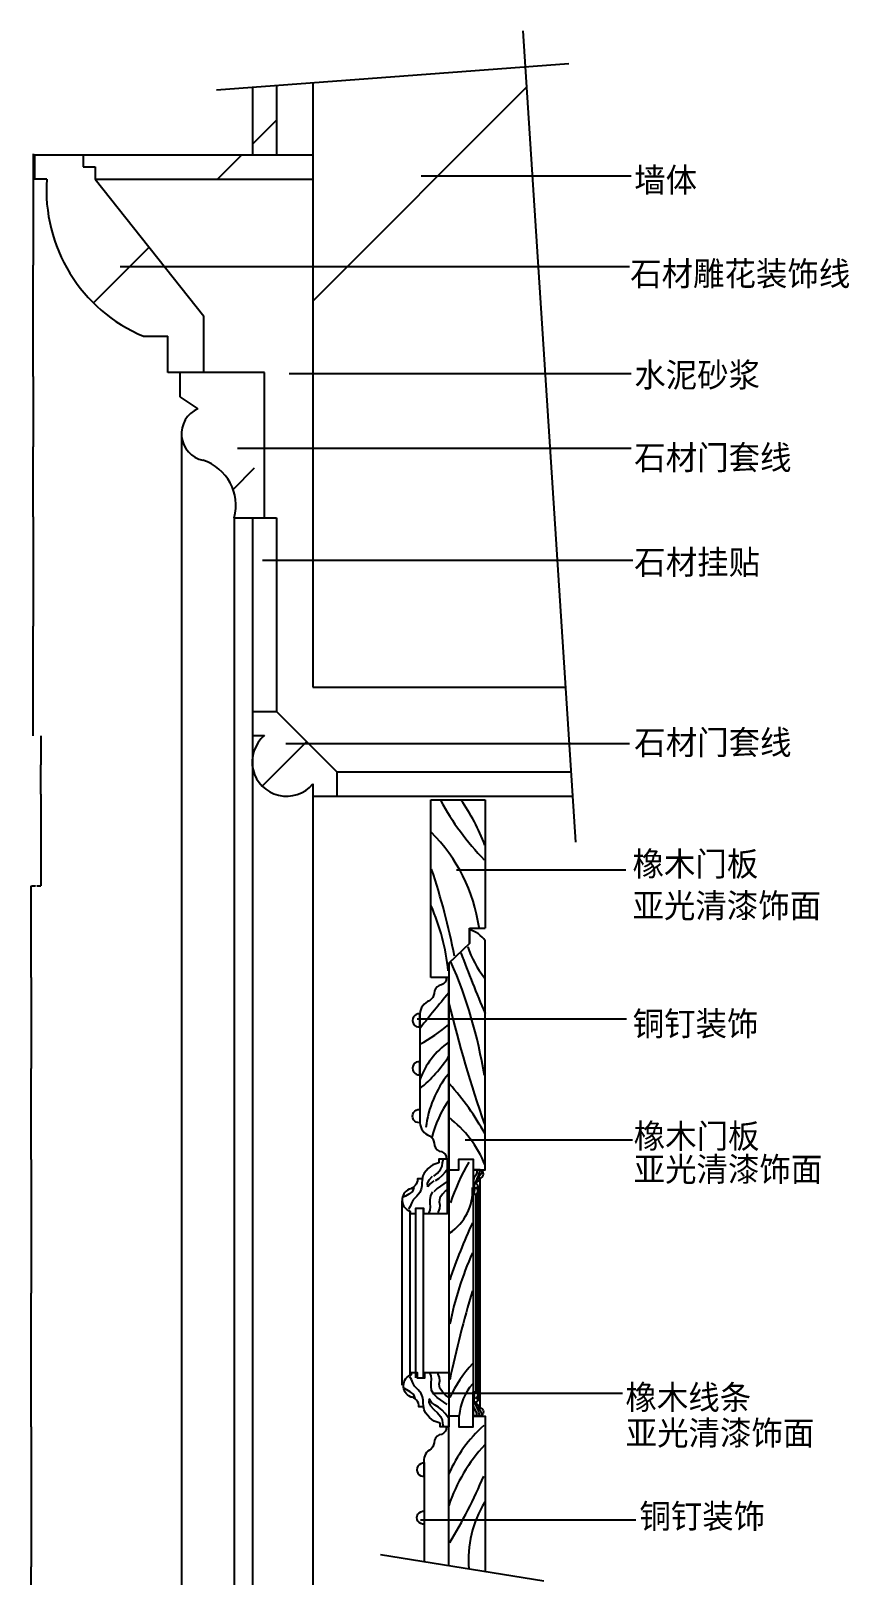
# Model space of a CAD drawing. Header units: metres. Extents: x -46 to 5315, y 535 to 7348.
# Drawn here: x 3285 to 5315, y 3519 to 7348 of the extents above; entities that cross this region are included whole.
import ezdxf

# ---------------------------------------------------------------- set-up
doc = ezdxf.new("R2010")
doc.units = ezdxf.units.M
for name, color, linetype in [('2', 2, 'Continuous'), ('3', 3, 'Continuous'), ('4', 4, 'Continuous'), ('7', 7, 'Continuous'), ('BH', 3, 'Continuous'), ('DIM', 3, 'Continuous'), ('TEXT', 3, 'Continuous')]:
    doc.layers.add(name, color=color, linetype=linetype)
doc.dimstyles.get("Standard").update_dxf_attribs({"dimtxt": 2.5, "dimasz": 2.5, "dimexe": 1.25, "dimexo": 0.625, "dimtad": 1, "dimcen": 2.5, "dimazin": 3, "dimtfac": 1, "dimtmove": 0, "dimatfit": 3})

# ---------------------------------------------------------------- blocks, each defined once
blk = doc.blocks.new('MX14')
at = {"layer": '4'}
blk.add_lwpolyline([(4, 0, 0.67), (4, 9, 1), (4, 15, -0.31), (10, 20), (10, 23, 0.83), (10, 35), (0, 35), (0, 0)], format="xyb", close=True, dxfattribs=at)
blk = doc.blocks.new('*D5')
for p, q in [((3285.95, 4549.86), (3285.95, 4218.3)), ((3285.7, 4218.3), (3285.45, 4218.3)), ((3285.95, 3886.73), (3285.95, 4218.3)), ((3285.95, 4218.3), (3285.95, 4218.3)), ((3286.2, 4218.3), (3286.45, 4218.3))]:
    blk.add_line(p, q)
at = {"layer": 'Defpoints'}
for p in [(3285.95, 4549.86), (3285.95, 4218.3), (3285.95, 3886.73)]:
    blk.add_point(p, dxfattribs=at)
at = {"layer": 'DIM', "insert": (3285.95, 4219.425), "char_height": 1, "attachment_point": 5}
blk.add_mtext('420', dxfattribs=at)
blk = doc.blocks.new('*D24')
for p, q in [((3285.95, 3886.73), (3285.95, 3539.52)), ((3285.7, 3539.52), (3285.45, 3539.52)), ((3285.95, 3192.3), (3285.95, 3539.52)), ((3285.95, 3539.52), (3285.95, 3539.52)), ((3286.2, 3539.52), (3286.45, 3539.52))]:
    blk.add_line(p, q)
at = {"layer": 'Defpoints'}
for p in [(3285.95, 3886.73), (3285.95, 3539.52), (3285.95, 3192.3)]:
    blk.add_point(p, dxfattribs=at)
at = {"layer": 'DIM', "insert": (3285.95, 3540.645), "char_height": 1, "attachment_point": 5}
blk.add_mtext('570', dxfattribs=at)
blk = doc.blocks.new('*D37')
for p, q in [((3290.66, 7043.21), (3290.66, 6766.98)), ((3290.41, 6766.98), (3290.16, 6766.98)), ((3290.66, 6490.75), (3290.66, 6766.98)), ((3290.66, 6766.98), (3290.66, 6766.98)), ((3290.91, 6766.98), (3291.16, 6766.98))]:
    blk.add_line(p, q)
at = {"layer": 'Defpoints'}
for p in [(3290.66, 7043.21), (3290.66, 6766.98), (3290.66, 6490.75)]:
    blk.add_point(p, dxfattribs=at)
at = {"layer": 'DIM', "insert": (3290.66, 6768.105), "char_height": 1, "attachment_point": 5}
blk.add_mtext('180', dxfattribs=at)
blk = doc.blocks.new('*D38')
for p, q in [((3309.83, 5455.64), (3309.83, 5228.12)), ((3285.95, 5000.6), (3285.95, 5228.12)), ((3286.2, 5228.12), (3296.39, 5228.12)), ((3299.39, 5228.12), (3309.58, 5228.12))]:
    blk.add_line(p, q)
at = {"layer": 'Defpoints'}
for p in [(3309.83, 5455.64), (3285.95, 5228.12), (3285.95, 5000.6)]:
    blk.add_point(p, dxfattribs=at)
at = {"layer": 'DIM', "insert": (3297.89, 5228.12), "char_height": 1, "attachment_point": 5}
blk.add_mtext('150', dxfattribs=at)
blk = doc.blocks.new('*D39')
for p, q in [((3285.95, 5000.6), (3285.95, 4775.23)), ((3285.7, 4775.23), (3285.45, 4775.23)), ((3285.95, 4549.86), (3285.95, 4775.23)), ((3285.95, 4775.23), (3285.95, 4775.23)), ((3286.2, 4775.23), (3286.45, 4775.23))]:
    blk.add_line(p, q)
at = {"layer": 'Defpoints'}
for p in [(3285.95, 5000.6), (3285.95, 4775.23), (3285.95, 4549.86)]:
    blk.add_point(p, dxfattribs=at)
at = {"layer": 'DIM', "insert": (3285.95, 4776.355), "char_height": 1, "attachment_point": 5}
blk.add_mtext('150', dxfattribs=at)
blk = doc.blocks.new('*D40')
for p, q in [((3290.66, 6490.75), (3290.66, 6316.92)), ((3290.41, 6316.92), (3290.16, 6316.92)), ((3290.66, 6143.09), (3290.66, 6316.92)), ((3290.66, 6316.92), (3290.66, 6316.92)), ((3290.91, 6316.92), (3291.16, 6316.92))]:
    blk.add_line(p, q)
at = {"layer": 'Defpoints'}
for p in [(3290.66, 6490.75), (3290.66, 6316.92), (3290.66, 6143.09)]:
    blk.add_point(p, dxfattribs=at)
at = {"layer": 'DIM', "insert": (3290.66, 6318.045), "char_height": 1, "attachment_point": 5}
blk.add_mtext('120', dxfattribs=at)
blk = doc.blocks.new('*D41')
for p, q in [((3309.83, 5600.16), (3309.83, 5527.9)), ((3309.58, 5527.9), (3309.33, 5527.9)), ((3309.83, 5455.64), (3309.83, 5527.9)), ((3309.83, 5527.9), (3309.83, 5527.9)), ((3310.08, 5527.9), (3310.33, 5527.9))]:
    blk.add_line(p, q)
at = {"layer": 'Defpoints'}
for p in [(3309.83, 5600.16), (3309.83, 5527.9), (3309.83, 5455.64)]:
    blk.add_point(p, dxfattribs=at)
at = {"layer": 'DIM', "insert": (3309.83, 5529.025), "char_height": 1, "attachment_point": 5}
blk.add_mtext('50', dxfattribs=at)
blk = doc.blocks.new('*D42')
for p, q in [((3290.66, 6143.09), (3290.66, 5871.62)), ((3290.41, 5871.62), (3290.16, 5871.62)), ((3290.66, 5600.16), (3290.66, 5871.62)), ((3290.66, 5871.62), (3290.66, 5871.62)), ((3290.91, 5871.62), (3291.16, 5871.62))]:
    blk.add_line(p, q)
at = {"layer": 'Defpoints'}
for p in [(3290.66, 6143.09), (3290.66, 5871.62), (3290.66, 5600.16)]:
    blk.add_point(p, dxfattribs=at)
at = {"layer": 'DIM', "insert": (3290.66, 5872.745), "char_height": 1, "attachment_point": 5}
blk.add_mtext('180', dxfattribs=at)

msp = doc.modelspace()

# ---------------------------------------------------------------- hatches: boundary and pattern name
at = {"layer": 'BH'}
h = msp.add_hatch(dxfattribs=at)
h.set_pattern_fill('ANSI31', scale=600)
h.paths.add_polyline_path([(3984.21, 5720.75), (4610.83, 5720.75), (4511.11, 7259.09), (3984.21, 7219.58)])
h = msp.add_hatch(dxfattribs=at)
h.set_pattern_fill('ANSI33', scale=180)
h.paths.add_polyline_path([(3834.21, 7040.75), (3894.21, 7040.75), (3894.21, 7212.83), (3834.21, 7208.33)])
h.paths.add_polyline_path([(3414.21, 7040.75), (3414.21, 7010.75), (3444.21, 7010.75), (3444.21, 6980.75), (3984.21, 6980.75), (3984.21, 7040.75)])
h.paths.add_polyline_path([(3564.21, 6590.75), (3624.21, 6590.75), (3624.21, 6500.75), (3654.21, 6500.75), (3714.21, 6500.75), (3714.21, 6640.41), (3444.21, 6980.75), (3444.21, 7010.75), (3414.21, 7010.75), (3414.21, 7040.75), (3294.21, 7040.75), (3294.21, 6980.75), (3324.21, 6980.75, 0.32)])
h.paths.add_polyline_path([(3864.21, 6500.75), (3654.21, 6500.75), (3654.21, 6440.75), (3699.21, 6410.75, 0.74), (3711.76, 6283.36, -0.4), (3789.21, 6140.75), (3864.21, 6140.75)])
h.paths.add_polyline_path([(3834.21, 5660.75), (3894.21, 5660.75), (3894.21, 6140.75), (3834.21, 6140.75)])
h.paths.add_polyline_path([(3984.21, 5480.75), (3984.21, 5450.75), (4044.21, 5450.75), (4044.21, 5510.75), (3894.21, 5660.75), (3834.21, 5660.75), (3834.21, 5600.75), (3864.21, 5600.75, 1.09)])
h.paths.add_polyline_path([(4044.21, 5510.75), (4044.21, 5450.75), (4628.33, 5450.75), (4624.44, 5510.75)])
h = msp.add_hatch(dxfattribs=at)
h.set_pattern_fill('AR-CONC', scale=12)
h.paths.add_polyline_path([(3894.21, 7040.75), (3984.21, 7040.75), (3984.21, 7219.58), (3894.21, 7212.83)])
h.paths.add_polyline_path([(3984.21, 6980.75), (3444.21, 6980.75), (3714.21, 6640.41), (3714.21, 6500.75), (3864.21, 6500.75), (3864.21, 6140.75), (3894.21, 6140.75), (3894.21, 5660.75), (4044.21, 5510.75), (4624.44, 5510.75), (4610.83, 5720.75), (3984.21, 5720.75)])

# ---------------------------------------------------------------- linework, layer by layer
at = {"layer": '2'}
for p, q in [((3984.21, 7219.58), (3984.21, 5720.75)), ((3984.21, 5720.75), (4610.83, 5720.75))]:
    msp.add_line(p, q, dxfattribs=at)
at = {"layer": '3'}
for p, q in [((4505.34, 7348.12), (4635.75, 5336.34)), ((3745.58, 7201.68), (4619.46, 7267.22)), ((4393.67, 4484.29), (4393.67, 3952.93)), ((4388.53, 4463.72), (4388.53, 3973.51)), ((4152.34, 3569.77), (4557.29, 3504.69))]:
    msp.add_line(p, q, dxfattribs=at)
for centre, radius, start, end in [((4891.56, 5761.97), 672.67, 208.58, 224.24), ((3968.04, 5166.58), 471.69, 20.13, 35.64), ((3985.72, 5066.1), 415.09, 8.1, 45.32), ((2629.53, 4718.97), 1738.77, 11.09, 18.46), ((3779.09, 4960.69), 544.14, 5.96, 23.64), ((7283.41, 6148.65), 3126.82, 200.33, 203.3), ((4615.93, 5160.39), 261.17, 198.6, 217.88), ((3267.31, 4575.23), 1156.93, 9.07, 23.66), ((7295.35, 2486.24), 3870.16, 140.23, 141.86), ((7589.34, 5735.43), 3363.87, 193.74, 199.06), ((4059.23, 5191.42), 403.85, 298.16, 310.54), ((4429.58, 4683.42), 190.59, 124.47, 160.61), ((4032.54, 4991.76), 343.77, 309.2, 327.26), ((4525.23, 4597.23), 262.5, 141.27, 173.16), ((3824.17, 4287.56), 671.5, 28.97, 41.99), ((4554.41, 4534.86), 283.55, 145.01, 165.91), ((4155.03, 4433.63), 276.19, 21.69, 52.97), ((4872.38, 4258.34), 576.65, 150.39, 161.45), ((4255.94, 4471.68), 124.41, 303.08, 3.74), ((5825.32, 3736.05), 1587.46, 155.56, 161.05), ((5180.94, 3967.25), 874.5, 156.32, 168.55), ((7121.78, 3409.29), 2860.26, 163.45, 168.02), ((4643.63, 3804.63), 355.38, 137.87, 154.13), ((4481.04, 3904.2), 133.99, 138.89, 175.65), ((4635.33, 3634.63), 341.59, 131.67, 156.7), ((4715.98, 3559.54), 415.9, 137.16, 161.49), ((3138.33, 4306.75), 1380.95, 329.19, 336.86), ((4640.61, 3557.55), 270.17, 148.19, 184.88)]:
    msp.add_arc(centre, radius, start, end, dxfattribs=at)
at = {"layer": '4'}
for p, q in [((3834.21, 7208.33), (3834.21, 7040.75)), ((3894.21, 7212.83), (3894.21, 7040.75)), ((3294.21, 7040.75), (3984.21, 7040.75)), ((3294.21, 7040.75), (3294.21, 6980.75)), ((3414.21, 7040.75), (3414.21, 7010.75)), ((3414.21, 7010.75), (3444.21, 7010.75)), ((3444.21, 7010.75), (3444.21, 6980.75)), ((3324.21, 6980.75), (3294.21, 6980.75)), ((3444.21, 6980.75), (3984.21, 6980.75)), ((3444.21, 6980.75), (3714.21, 6640.41)), ((3714.21, 6500.75), (3714.21, 6640.41)), ((3564.21, 6590.75), (3624.21, 6590.75)), ((3624.21, 6500.75), (3624.21, 6590.75)), ((3654.21, 6500.75), (3624.21, 6500.75)), ((3864.21, 6500.75), (3654.21, 6500.75)), ((3654.21, 6500.75), (3654.21, 6440.75)), ((3864.21, 6140.75), (3864.21, 6500.75)), ((3654.21, 6440.75), (3699.21, 6410.75)), ((3789.21, 6140.75), (3894.21, 6140.75)), ((3834.21, 6140.75), (3834.21, 5600.75)), ((3894.21, 6140.75), (3894.21, 5660.75)), ((3834.21, 5660.75), (3894.21, 5660.75)), ((3894.21, 5660.75), (4044.21, 5510.75)), ((3834.21, 5600.75), (3864.21, 5600.75)), ((3984.21, 5480.75), (3984.21, 5450.75)), ((4044.21, 5510.75), (4624.44, 5510.75)), ((4044.21, 5510.75), (4044.21, 5450.75)), ((3984.21, 5450.75), (4628.33, 5450.75)), ((4276.71, 5000.75), (4276.71, 5441.75)), ((4276.71, 5441.75), (4411.71, 5441.75)), ((4411.71, 5441.75), (4411.71, 5122.78)), ((4372.76, 5122.78), (4411.71, 5122.78)), ((4372.76, 5085.5), (4372.76, 5122.78)), ((4372.76, 5118.76), (4372.76, 5085.5)), ((4321.71, 5036.66), (4372.76, 5085.5)), ((4372.76, 5085.5), (4321.71, 5036.66)), ((4321.71, 5000.75), (4276.71, 5000.75)), ((4321.71, 4523.63), (4321.71, 3913.6)), ((4381.67, 4523.72), (4381.67, 3913.51)), ((4240.07, 4007.99), (4240.07, 4429.24)), ((4259.15, 4007.99), (4259.15, 4429.24)), ((4321.71, 3542.55), (4321.71, 3886.48))]:
    msp.add_line(p, q, dxfattribs=at)
for points in [[(4321.71, 5036.66), (4321.71, 4523.63), (4346.71, 4523.63), (4346.71, 4550.75), (4381.67, 4550.75), (4381.67, 4523.72), (4411.71, 4523.72), (4411.71, 5091.44, 0.2), (4372.76, 5118.76)], [(4321.71, 4550.75), (4321.71, 5000.75), (4314.8, 5000.75), (4314.8, 4994.22, -0.29), (4297.8, 4980.88, 0.29), (4284.96, 4961.53, -0.24), (4273.86, 4943.33, 0.3), (4249.71, 4910.75), (4249.71, 4640.75, 0.3), (4273.86, 4608.17, -0.24), (4284.96, 4589.97, 0.29), (4297.8, 4570.62, -0.29), (4314.8, 4557.29), (4314.8, 4550.75)], [(4296.76, 4541.11, 0.3), (4255.28, 4501.27), (4244.12, 4501.35, -0.37), (4222.92, 4475.88, 0.68), (4225.85, 4420.96), (4225.85, 4415.75), (4240.07, 4415.75), (4240.07, 4429.24), (4259.15, 4429.24), (4259.15, 4415.75), (4318.41, 4415.75), (4318.41, 4550.75), (4296.76, 4550.75), (4296.76, 4541.11)], [(4300.06, 3896.12, -0.3), (4258.58, 3935.96), (4247.43, 3935.99, 0.38), (4226.22, 3961.35, -0.68), (4229.16, 4016.27), (4229.16, 4021.48), (4243.37, 4021.48), (4243.37, 4007.99), (4262.45, 4007.99), (4262.45, 4021.48), (4321.71, 4021.48), (4321.71, 3886.48), (4300.06, 3886.48), (4300.06, 3896.12)], [(4314.8, 3886.48), (4321.71, 3886.48), (4314.8, 3886.48), (4314.8, 3879.94, -0.29), (4297.8, 3866.61, 0.29), (4284.96, 3847.26, -0.24), (4273.86, 3829.06, 0.34), (4260.78, 3796.48), (4260.78, 3552.34)]]:
    msp.add_lwpolyline(points, format="xyb", dxfattribs=at)
msp.add_lwpolyline([(4321.71, 3542.55), (4321.71, 3913.6), (4346.71, 3913.6), (4346.71, 3886.48), (4381.67, 3886.48), (4381.67, 3913.51), (4411.71, 3913.51), (4411.71, 3528.09)], dxfattribs=at)
for centre, radius, start, end in [((3716.93, 6953.58), 393.66, 176.04, 247.17), ((3725.34, 6349.01), 67.04, 112.94, 258.32), ((3676.16, 6171.69), 117.21, 344.69, 72.32), ((3918.94, 5535.48), 85.18, 129.98, 320.02)]:
    msp.add_arc(centre, radius, start, end, dxfattribs=at)
at = {"layer": '7'}
for p, q in [((3658.62, 6342.43), (3658.62, 2359.44)), ((3789.21, 6140.75), (3789.21, 2349.48)), ((3834.21, 5600.75), (3834.21, 2346.05)), ((3984.21, 5450.75), (3984.21, 2334.61)), ((4398.81, 4503.15), (4398.81, 3934.08)), ((4205.7, 3989.81), (4205.7, 4447.42)), ((4225.85, 4016.27), (4225.85, 4420.96)), ((4229.16, 3958.58), (4229.16, 3960.75))]:
    msp.add_line(p, q, dxfattribs=at)
for points in [[(4249.71, 4910.75, 1.12), (4249.71, 4878.17)], [(4249.71, 4792.04, 1.12), (4249.71, 4759.46)], [(4249.71, 4640.75, -1.12), (4249.71, 4673.33)], [(4260.78, 3796.48, 1.12), (4260.78, 3763.9)], [(4260.78, 3645.19, -1.12), (4260.78, 3677.77)]]:
    msp.add_lwpolyline(points, format="xyb", close=True, dxfattribs=at)
at = {"layer": 'BH'}
for p, q in [((4293.42, 4515.52), (4300.98, 4524.59)), ((4300.98, 4524.59), (4304.76, 4532.9)), ((4304.76, 4532.9), (4306.28, 4541.21)), ((4306.28, 4541.21), (4307.79, 4548.76)), ((4319.89, 4527.61), (4312.33, 4517.79)), ((4391.17, 4523.94), (4391.17, 4517.48)), ((4398.82, 4522.18), (4395.88, 4515.13)), ((4404.7, 4519.24), (4401.17, 4512.78)), ((4254.58, 4484.55), (4253.06, 4476.24)), ((4256.09, 4502.68), (4254.58, 4492.86)), ((4254.58, 4492.86), (4254.58, 4484.55)), ((4268.94, 4489.84), (4272.72, 4498.9)), ((4269.7, 4481.53), (4268.94, 4489.84)), ((4275.75, 4489.84), (4269.7, 4481.53)), ((4272.72, 4498.9), (4281.04, 4507.97)), ((4284.07, 4496.64), (4275.75, 4489.84)), ((4284.35, 4507.97), (4293.42, 4515.52)), ((4295.69, 4501.93), (4287.37, 4496.64)), ((4300.98, 4483.8), (4292.66, 4477.75)), ((4304.76, 4509.48), (4295.69, 4501.93)), ((4309.3, 4489.08), (4300.98, 4483.8)), ((4312.33, 4517.79), (4304.76, 4509.48)), ((4317.62, 4495.13), (4309.3, 4489.08)), ((4382.94, 4498.09), (4382.35, 4495.15)), ((4384.11, 4504.55), (4382.94, 4498.09)), ((4388.82, 4511.01), (4384.11, 4504.55)), ((4388.23, 4495.15), (4384.7, 4488.69)), ((4384.7, 4488.69), (4384.7, 4482.22)), ((4384.7, 4482.22), (4385.29, 4475.17)), ((4391.17, 4501.61), (4388.23, 4495.15)), ((4391.17, 4517.48), (4388.82, 4511.01)), ((4394.11, 4508.66), (4391.17, 4501.61)), ((4395.88, 4515.13), (4394.11, 4508.66)), ((4396.46, 4506.31), (4394.7, 4499.85)), ((4394.7, 4499.85), (4396.46, 4495.74)), ((4401.17, 4512.78), (4396.46, 4506.31)), ((4214.49, 4458.87), (4206.93, 4455.09)), ((4222.81, 4463.4), (4214.49, 4458.87)), ((4231.13, 4470.2), (4222.81, 4463.4)), ((4233.4, 4449.8), (4228.86, 4441.49)), ((4234.91, 4480.02), (4231.13, 4470.2)), ((4242.48, 4458.87), (4233.4, 4449.8)), ((4250.04, 4467.93), (4242.48, 4458.87)), ((4253.06, 4476.24), (4250.04, 4467.93)), ((4275.75, 4460.38), (4274.24, 4449.8)), ((4274.24, 4449.8), (4274.24, 4440.74)), ((4281.04, 4469.44), (4275.75, 4460.38)), ((4292.66, 4477.75), (4284.35, 4469.44)), ((4299.47, 4454.33), (4297.96, 4444.51)), ((4297.96, 4444.51), (4299.47, 4436.2)), ((4305.52, 4463.4), (4299.47, 4454.33)), ((4313.08, 4471.71), (4305.52, 4463.4)), ((4321.4, 4477.75), (4313.08, 4471.71)), ((4384.11, 4468.71), (4381.76, 4464.01)), ((4385.29, 4475.17), (4384.11, 4468.71)), ((4225.84, 4433.18), (4221.3, 4426.38)), ((4228.86, 4441.49), (4225.84, 4433.18)), ((4274.24, 4424.12), (4271.21, 4415.81)), ((4274.24, 4440.74), (4274.99, 4432.43)), ((4274.99, 4432.43), (4274.24, 4424.12)), ((4294.93, 4419.58), (4294.18, 4415.05)), ((4298.71, 4427.89), (4294.93, 4419.58)), ((4299.47, 4436.2), (4298.71, 4427.89)), ((4277.54, 4013.11), (4274.51, 4021.42)), ((4294.93, 4017.64), (4294.18, 4022.18)), ((4229.14, 4004.05), (4224.6, 4010.84)), ((4232.16, 3995.74), (4229.14, 4004.05)), ((4236.7, 3987.43), (4232.16, 3995.74)), ((4245.78, 3978.36), (4236.7, 3987.43)), ((4278.3, 4004.8), (4277.54, 4013.11)), ((4277.54, 3996.49), (4278.3, 4004.8)), ((4277.54, 3987.43), (4277.54, 3996.49)), ((4279.05, 3976.85), (4277.54, 3987.43)), ((4298.71, 4009.33), (4294.93, 4017.64)), ((4297.96, 3992.71), (4299.47, 4001.02)), ((4299.47, 3982.89), (4297.96, 3992.71)), ((4299.47, 4001.02), (4298.71, 4009.33)), ((4305.52, 3973.83), (4299.47, 3982.89)), ((4217.8, 3978.36), (4210.23, 3982.14)), ((4226.11, 3973.83), (4217.8, 3978.36)), ((4234.43, 3967.03), (4226.11, 3973.83)), ((4238.21, 3957.21), (4234.43, 3967.03)), ((4253.34, 3969.3), (4245.78, 3978.36)), ((4256.36, 3960.99), (4253.34, 3969.3)), ((4257.88, 3952.68), (4256.36, 3960.99)), ((4257.88, 3944.37), (4257.88, 3952.68)), ((4259.39, 3934.55), (4257.88, 3944.37)), ((4273, 3955.7), (4272.25, 3947.39)), ((4272.25, 3947.39), (4276.03, 3938.32)), ((4279.05, 3947.39), (4273, 3955.7)), ((4284.35, 3967.79), (4279.05, 3976.85)), ((4287.37, 3940.59), (4279.05, 3947.39)), ((4292.66, 3959.48), (4284.35, 3967.79)), ((4300.98, 3953.43), (4292.66, 3959.48)), ((4309.3, 3948.14), (4300.98, 3953.43)), ((4313.08, 3965.52), (4305.52, 3973.83)), ((4317.62, 3942.1), (4309.3, 3948.14)), ((4321.4, 3959.48), (4313.08, 3965.52)), ((4384.11, 3968.52), (4381.76, 3973.22)), ((4385.29, 3962.06), (4384.11, 3968.52)), ((4384.7, 3955), (4385.29, 3962.06)), ((4384.7, 3948.54), (4384.7, 3955)), ((4388.23, 3942.08), (4384.7, 3948.54)), ((4276.03, 3938.32), (4284.35, 3929.26)), ((4284.35, 3929.26), (4293.42, 3921.7)), ((4295.69, 3935.3), (4287.37, 3940.59)), ((4293.42, 3921.7), (4300.98, 3912.64)), ((4304.76, 3927.75), (4295.69, 3935.3)), ((4300.98, 3912.64), (4304.76, 3904.33)), ((4312.33, 3919.44), (4304.76, 3927.75)), ((4319.89, 3909.62), (4312.33, 3919.44)), ((4382.94, 3939.14), (4382.35, 3942.08)), ((4384.11, 3932.68), (4382.94, 3939.14)), ((4388.82, 3926.21), (4384.11, 3932.68)), ((4391.17, 3935.62), (4388.23, 3942.08)), ((4391.17, 3919.75), (4388.82, 3926.21)), ((4394.11, 3928.56), (4391.17, 3935.62)), ((4391.17, 3913.29), (4391.17, 3919.75)), ((4395.88, 3922.1), (4394.11, 3928.56)), ((4394.7, 3937.38), (4396.46, 3941.49)), ((4396.46, 3930.91), (4394.7, 3937.38)), ((4398.82, 3915.05), (4395.88, 3922.1)), ((4401.17, 3924.45), (4396.46, 3930.91)), ((4404.7, 3917.99), (4401.17, 3924.45)), ((4304.76, 3904.33), (4306.28, 3896.02)), ((4306.28, 3896.02), (4307.79, 3888.46))]:
    msp.add_line(p, q, dxfattribs=at)

# ---------------------------------------------------------------- block references
at = {"layer": '4', "xscale": 1.71, "yscale": 1.71, "zscale": 1.71}
msp.add_blockref('MX14', (4381.67, 4463.72), dxfattribs=at)
at = {"layer": '4', "xscale": -1.71, "yscale": 1.71, "zscale": 1.71, "rotation": 180}
msp.add_blockref('MX14', (4381.67, 3973.51), dxfattribs=at)

# ---------------------------------------------------------------- texts
at = {"layer": 'TEXT'}
for s, p in [('墙体', (4781.65, 6948.44)), ('石材雕花装饰线', (4771.52, 6716.17)), ('水泥砂浆', (4781.65, 6464.92)), ('石材门套线', (4781.65, 6260.19)), ('石材挂贴', (4781.65, 6000.79)), ('石材门套线', (4781.65, 5553.66)), ('橡木门板', (4777.24, 5252.52)), ('亚光清漆饰面', (4777.24, 5149.07)), ('铜钉装饰', (4777.8, 4856.29)), ('橡木门板', (4780.22, 4577.58)), ('亚光清漆饰面', (4780.22, 4495.39)), ('橡木线条', (4759.7, 3929.75)), ('亚光清漆饰面', (4760.41, 3841.44)), ('铜钉装饰', (4794.46, 3635.14))]:
    msp.add_text(s, height=60, dxfattribs=at).set_placement(p)

# ---------------------------------------------------------------- dimensions: what is measured, and where the dimension line sits
at = {"layer": 'DIM'}
for base, p1, p2, text, picture, middle in [((3290.66, 6766.98), (3290.66, 6490.75), (3290.66, 7043.21), '180', '*D37', (3290.66, 6768.105)), ((3290.66, 6316.92), (3290.66, 6143.09), (3290.66, 6490.75), '120', '*D40', (3290.66, 6318.045)), ((3290.66, 5871.62), (3290.66, 5600.16), (3290.66, 6143.09), '180', '*D42', (3290.66, 5872.745)), ((3309.83, 5527.9), (3309.83, 5455.64), (3309.83, 5600.16), '50', '*D41', (3309.83, 5529.025)), ((3285.95, 5228.12), (3285.95, 5000.6), (3309.83, 5455.64), '150', '*D38', (3297.89, 5228.12)), ((3285.95, 4775.23), (3285.95, 4549.86), (3285.95, 5000.6), '150', '*D39', (3285.95, 4776.355)), ((3285.95, 4218.3), (3285.95, 3886.73), (3285.95, 4549.86), '420', '*D5', (3285.95, 4219.425)), ((3285.95, 3539.52), (3285.95, 3192.3), (3285.95, 3886.73), '570', '*D24', (3285.95, 3540.645))]:
    dim = msp.add_linear_dim(base=base, p1=p1, p2=p2, text=text, dimstyle='Standard', dxfattribs=at)
    dim.commit()
    dim.dimension.update_dxf_attribs({"geometry": picture, "text_midpoint": middle})

# ---------------------------------------------------------------- leaders
for points in [[(4252.7, 6988.58), (4773.94, 6988.58)], [(3506.19, 6763.5), (4769.52, 6763.5)], [(3925.82, 6498.7), (4773.94, 6498.7)], [(3797.72, 6313.35), (4773.94, 6313.35)], [(3859.57, 6035.31), (4778.35, 6035.31)], [(3916.99, 5580.75), (4769.52, 5580.75)], [(4341.05, 5267.41), (4760.68, 5267.41)], [(4243.44, 4898.29), (4762.17, 4898.29)], [(4361.75, 4598.24), (4777.34, 4598.24)], [(4284.87, 3970.39), (4752.6, 3970.39)], [(4251.76, 3656.1), (4785.71, 3656.1)]]:
    msp.add_leader(points, dimstyle='Standard', dxfattribs=at)

doc.saveas('drawing.dxf')
